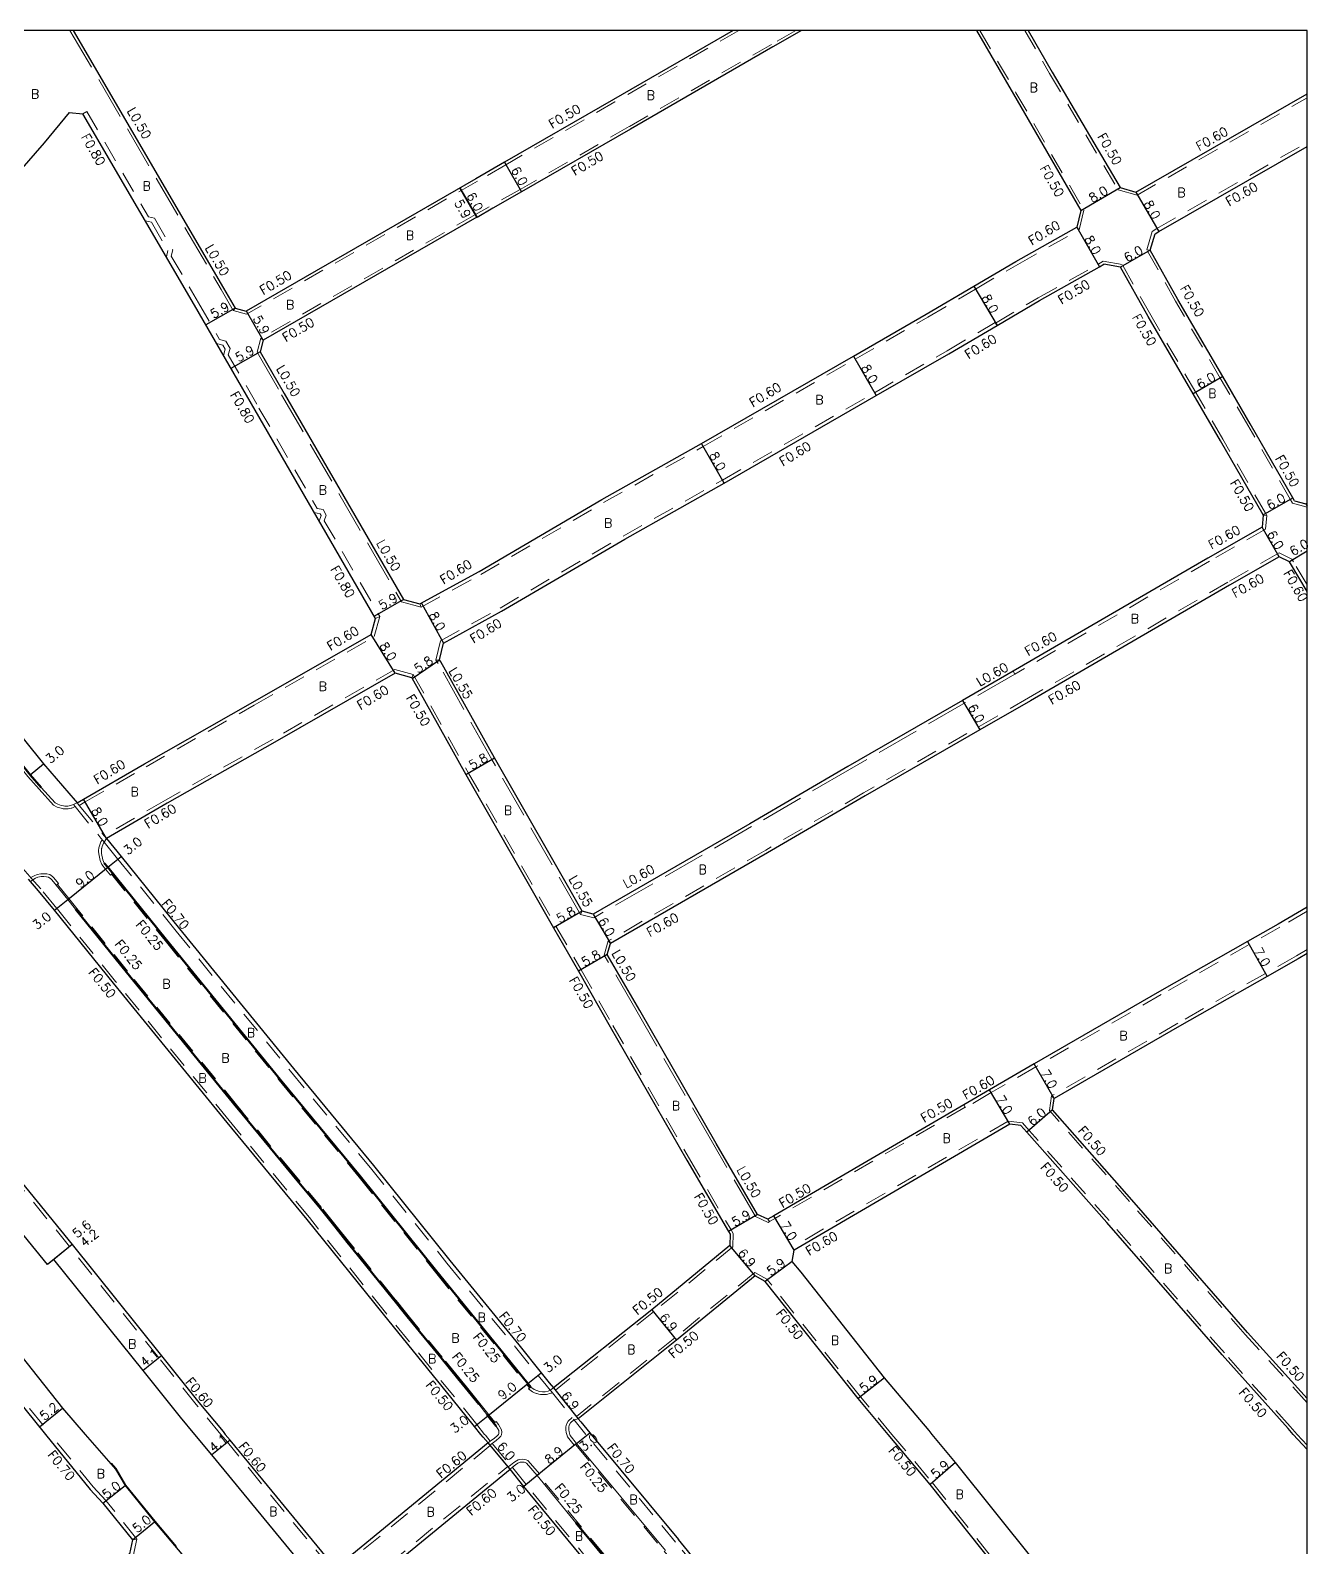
# Model space of a CAD drawing. Header units: metres. Extents: x -3200 to -2400, y -110400 to -109800.
# Drawn here: x -2623.8 to -2399.9, y -110066.2 to -109800 of the extents above; entities that cross this region are included whole.
import ezdxf

# ---------------------------------------------------------------- set-up
doc = ezdxf.new("R2010")
doc.units = ezdxf.units.M
doc.header["$LTSCALE"] = 2.5
doc.linetypes.add('22320', pattern=[2.5, 1.5, -1])
doc.linetypes.add('22330', pattern=[4, 3, -1])
for name, color, linetype, lineweight in [('2101000', 177, 'Continuous', 30), ('2213000', 6, 'Continuous', 9), ('2227000', 3, 'Continuous', 50), ('2232000', 4, '22320', 9), ('2233000', 62, '22330', 9), ('6132000', 1, '61320', 9), ('9201100', 215, 'Continuous', 30), ('9203500', 155, 'Continuous', 30)]:
    doc.layers.add(name, color=color, linetype=linetype, lineweight=lineweight)
for name, color, linetype in [('9201500', 222, 'Continuous'), ('9202100', 82, 'Continuous'), ('999', 7, 'Continuous')]:
    doc.layers.add(name, color=color, linetype=linetype)
doc.styles.add('Dm_Anotation', font='txt.shx', dxfattribs={"bigfont": 'pscdm.shx'})
doc.linetypes.add('61320', pattern='A,0,[3,dmdr.shx,S=0.25,R=0,X=0,Y=0],1.5,[3,dmdr.shx,S=0.25,R=0,X=0,Y=0]', length=1.5)

msp = doc.modelspace()

# ---------------------------------------------------------------- linework, layer by layer
at = {"layer": '2101000'}
for points in [[(-2616.31, -109800), (-2589.95, -109845.22), (-2587.92, -109848.74)], [(-2500.63, -109800), (-2521.6, -109812.13), (-2540.7, -109823.13), (-2545.71, -109826.02), (-2585.99, -109849.26)], [(-2488.63, -109800), (-2493.67, -109802.9), (-2518.6, -109817.32), (-2537.7, -109828.33), (-2542.72, -109831.22), (-2545.51, -109832.84), (-2545.56, -109832.75), (-2582.99, -109854.35)], [(-2457.97, -109800), (-2451.47, -109811.18), (-2439.69, -109831.6), (-2440.37, -109834.53)], [(-2448.89, -109800), (-2444.71, -109807.32), (-2432.79, -109827.57), (-2430, -109828.36)], [(-2430, -109828.36), (-2400, -109811.14)], [(-2617, -109814.43), (-2621.39, -109819.71), (-2625.72, -109824.68), (-2630.91, -109830.62), (-2631.73, -109831.64), (-2636.53, -109837.6), (-2641.9, -109843.82), (-2648.59, -109851.57), (-2660.55, -109865.53), (-2665.94, -109871.97), (-2666.47, -109872.6)], [(-2617, -109814.43), (-2614.61, -109814.63)], [(-2615.63, -109935.49), (-2614.51, -109934.84), (-2603.84, -109928.65), (-2584.85, -109917.86), (-2564.05, -109905.97), (-2563.3, -109903.17), (-2584.44, -109866.65), (-2595.05, -109848.18), (-2614.61, -109814.63)], [(-2427.49, -109838.56), (-2426.66, -109835.68), (-2426.01, -109835.29), (-2400, -109820.36)], [(-2558.42, -109899.82), (-2555.53, -109900.63), (-2545.16, -109894.93), (-2523.62, -109882.32), (-2506.14, -109872.46), (-2479.53, -109857.15), (-2466.8, -109849.81), (-2458.42, -109844.88), (-2451.03, -109840.53), (-2440.37, -109834.53)], [(-2402.22, -109882.51), (-2402.52, -109881.98), (-2409.95, -109869.03), (-2414.78, -109860.74), (-2422.64, -109847.24), (-2427.49, -109838.56)], [(-2551.42, -109907.5), (-2541.2, -109901.87), (-2519.62, -109889.25), (-2502.21, -109879.43), (-2475.53, -109864.08), (-2462.78, -109856.73), (-2454.36, -109851.77), (-2446.91, -109847.38), (-2436.42, -109841.49), (-2435.66, -109841.03)], [(-2407.67, -109885.06), (-2407.72, -109884.97), (-2415.18, -109871.98), (-2419.96, -109863.76), (-2427.85, -109850.21), (-2432.7, -109841.53), (-2435.66, -109841.03)], [(-2587.92, -109848.74), (-2585.99, -109849.26)], [(-2582.99, -109854.35), (-2583.54, -109856.37)], [(-2583.54, -109856.37), (-2579.33, -109863.7), (-2558.42, -109899.82)], [(-2663.82, -109876.22), (-2662.01, -109878.53), (-2655.07, -109887.02), (-2638.96, -109907.04), (-2621.54, -109928.68), (-2615.97, -109935.09), (-2615.63, -109935.49)], [(-2402.22, -109882.51), (-2400.19, -109883.05)], [(-2400, -109882.94), (-2400.19, -109883.05)], [(-2407.67, -109885.06), (-2407.88, -109887.14), (-2417.39, -109892.59), (-2451.51, -109912.42), (-2460.38, -109917.53), (-2480.5, -109929.13), (-2497.71, -109939.17), (-2525.14, -109955.02), (-2527.08, -109954.53)], [(-2404.9, -109892.35), (-2413.59, -109897.32), (-2448.51, -109917.62), (-2457.39, -109922.73), (-2477.45, -109934.29), (-2494.61, -109944.31), (-2522.13, -109960.21)], [(-2400, -109898.43), (-2402.92, -109893.54), (-2403.1, -109893.22), (-2404.9, -109892.35)], [(-2552.11, -109910.42), (-2551.42, -109907.5)], [(-2527.08, -109954.53), (-2542.44, -109927.61), (-2551.89, -109910.76), (-2552.11, -109910.42)], [(-2559.86, -109912.77), (-2580.95, -109924.85), (-2599.84, -109935.58), (-2610.49, -109941.76)], [(-2556.96, -109913.57), (-2559.86, -109912.77)], [(-2556.96, -109913.57), (-2547.46, -109930.52), (-2532.11, -109957.41), (-2527.7, -109965.05), (-2522.15, -109974.81), (-2508.72, -109998.21), (-2501.41, -110010.69), (-2501.13, -110011.17)], [(-2610.49, -109941.76), (-2607.93, -109944.94), (-2597.7, -109957.6), (-2577.68, -109982.14), (-2563.66, -109999.11), (-2550.26, -110015.82), (-2538.21, -110030.58), (-2534.26, -110035.51), (-2532.88, -110037.23), (-2532.09, -110038.16)], [(-2544.84, -110046.29), (-2545.96, -110044.9), (-2549.86, -110040.04), (-2561.94, -110025.23), (-2575.3, -110008.58), (-2589.35, -109991.57), (-2609.27, -109967.15), (-2619.6, -109954.36), (-2622.37, -109950.92), (-2624.18, -109948.88)], [(-2400, -109953.84), (-2405.09, -109956.82), (-2410.44, -109959.86), (-2425.86, -109968.63), (-2447.83, -109981.29), (-2455.68, -109985.83), (-2460.18, -109988.47)], [(-2522.68, -109962.14), (-2522.13, -109960.21)], [(-2460.18, -109988.47), (-2493.48, -110007.95), (-2494.51, -110008.55), (-2496.32, -110007.71), (-2503.59, -109995.28), (-2517, -109971.93), (-2522.68, -109962.14)], [(-2400, -109961.95), (-2401.58, -109962.87), (-2406.98, -109965.95), (-2422.38, -109974.71), (-2444.34, -109987.36)], [(-2652.82, -109966.56), (-2653.46, -109966.6), (-2653.54, -109968.83), (-2650.57, -109972.43), (-2645.61, -109978.44), (-2645.14, -109978.06), (-2634.23, -109991.27), (-2616.48, -110012.96), (-2600.84, -110032.52), (-2594.31, -110040.68), (-2590.04, -110045.82), (-2589.65, -110046.29)], [(-2594.98, -110046.29), (-2597.5, -110043.26), (-2604.02, -110035.11), (-2619.73, -110015.62), (-2620.81, -110016.51), (-2638.55, -109994.83), (-2649.46, -109981.62), (-2654.42, -109975.61), (-2657.29, -109972.86), (-2659.2, -109971.16)], [(-2669.52, -109976.69), (-2669.93, -109976.93), (-2669.18, -109977.95), (-2665.04, -109982.51), (-2664.33, -109981.95), (-2661.23, -109987.57), (-2652.78, -109998.12), (-2643.82, -110008.97), (-2635.3, -110020.12), (-2618.19, -110041.71), (-2614.21, -110046.29)], [(-2400, -110040), (-2410.46, -110028.44), (-2430.73, -110005.14), (-2444.63, -109989.34), (-2444.34, -109987.36)], [(-2665.73, -109991.23), (-2641.72, -110020.75), (-2628.44, -110037.32), (-2621.18, -110046.29)], [(-2452.14, -109991.87), (-2489.94, -110013.99)], [(-2402.41, -110046.29), (-2403.34, -110045.25), (-2414.87, -110032.35), (-2435.09, -110009.12), (-2449.12, -109993.31), (-2450.16, -109992.14), (-2452.14, -109991.87)], [(-2501.13, -110011.17), (-2501.17, -110013.17)], [(-2501.17, -110013.17), (-2514.9, -110024.43), (-2532.09, -110038.16)], [(-2465.73, -110046.29), (-2466.28, -110045.64), (-2474.08, -110036.35), (-2488.72, -110017.83), (-2490.27, -110015.96), (-2489.94, -110013.99)], [(-2496.78, -110018.5), (-2510.53, -110029.77), (-2527.78, -110043.55)], [(-2473.44, -110046.29), (-2478.7, -110040.02), (-2495.03, -110019.45), (-2496.78, -110018.5)], [(-2527.78, -110043.55), (-2527.33, -110044.09), (-2525.75, -110046.02), (-2525.53, -110046.29)], [(-2605.93, -110064.81), (-2606.46, -110067.25), (-2626.29, -110084.14), (-2628.99, -110084.04), (-2639.8, -110070.72), (-2660.09, -110046.29)], [(-2621.18, -110046.29), (-2613.33, -110055.98)], [(-2614.21, -110046.29), (-2608.9, -110052.4)], [(-2574.2, -110071.55), (-2591.99, -110049.89), (-2594.98, -110046.29)], [(-2543.59, -110047.79), (-2569.11, -110068.76), (-2571.11, -110068.85), (-2588.81, -110047.3), (-2589.65, -110046.29)], [(-2543.59, -110047.79), (-2544.45, -110046.78), (-2544.84, -110046.29)], [(-2525.53, -110046.29), (-2510.17, -110064.75)], [(-2409.31, -110127.91), (-2409.35, -110125.91), (-2437.86, -110090.54), (-2445.58, -110080.88), (-2466.05, -110055.11), (-2473.44, -110046.29)], [(-2404.24, -110122.67), (-2404.68, -110122.14), (-2410.91, -110114.41), (-2433.21, -110086.74), (-2440.89, -110077.13), (-2461.61, -110051.22), (-2465.73, -110046.29)], [(-2400, -110048.95), (-2402.41, -110046.29)], [(-2608.9, -110052.4), (-2607.18, -110055.26), (-2602.06, -110061.64), (-2597.28, -110067.31)], [(-2450.43, -110161.82), (-2462.16, -110171.08), (-2476.5, -110182.39), (-2478.47, -110182.08), (-2487.98, -110170.41), (-2501.3, -110154.63), (-2515.3, -110137.49), (-2533.1, -110115.53), (-2550.21, -110094.37), (-2565.55, -110075.38), (-2565.3, -110073.4), (-2539.72, -110052.37)], [(-2521.78, -110074.25), (-2537.3, -110055.43), (-2539.72, -110052.37)], [(-2613.33, -110055.98), (-2611.11, -110058.35), (-2605.93, -110064.81)], [(-2439.09, -110152), (-2443.61, -110146.44), (-2453.15, -110134.69), (-2475.01, -110107.82), (-2510.17, -110064.75)]]:
    msp.add_lwpolyline(points, dxfattribs=at)
at = {"layer": '2213000'}
for points in [[(-2621.92, -109932.8), (-2619.49, -109935.49)], [(-2619.49, -109935.49), (-2619.02, -109935.76), (-2618.43, -109935.97), (-2618.04, -109936.05), (-2617.79, -109936.08), (-2617.55, -109936.1), (-2617.31, -109936.09), (-2617.24, -109936.08), (-2616.64, -109935.92), (-2616.29, -109935.8), (-2615.63, -109935.49)], [(-2610.49, -109941.76), (-2610.88, -109942.39), (-2611.02, -109942.61), (-2611.14, -109942.89), (-2611.24, -109943.18), (-2611.32, -109943.48), (-2611.33, -109943.54), (-2611.35, -109943.81), (-2611.35, -109944.08), (-2611.33, -109944.35), (-2611.33, -109944.41), (-2611.1, -109945.5), (-2610.86, -109946.07)], [(-2615.89, -109954.18), (-2617.26, -109952.48), (-2620.08, -109948.99), (-2620.25, -109948.82), (-2620.62, -109948.57), (-2620.99, -109948.49), (-2621.47, -109948.44), (-2621.92, -109948.46), (-2622.51, -109948.55), (-2622.93, -109948.75), (-2623.4, -109949.01), (-2623.79, -109949.32)], [(-2536.11, -110037.99), (-2535.5, -110038.42), (-2535.04, -110038.62), (-2534.56, -110038.76), (-2534.06, -110038.81), (-2533.56, -110038.81), (-2533.07, -110038.71), (-2532.68, -110038.54), (-2532.09, -110038.16)], [(-2543.8, -110042.79), (-2545.22, -110041.02)], [(-2527.78, -110043.55), (-2528.55, -110043.72), (-2529.14, -110044.29), (-2529.36, -110044.69), (-2529.45, -110045.04), (-2529.43, -110045.48), (-2529.38, -110045.87), (-2529.26, -110046.29)], [(-2543.59, -110047.79), (-2543.19, -110047.5), (-2542.46, -110046.98), (-2541.99, -110046.58), (-2541.75, -110046.29)], [(-2541.75, -110046.29), (-2541.71, -110046.16), (-2541.69, -110045.99), (-2541.68, -110045.81), (-2541.71, -110045.64), (-2542.14, -110044.86)], [(-2529.26, -110046.29), (-2529.21, -110046.51)], [(-2512.49, -110066.65), (-2527.85, -110048.19), (-2528.09, -110047.9), (-2529.21, -110046.51)], [(-2528.17, -110061.79), (-2534.98, -110053.53), (-2536.84, -110051.33), (-2537.07, -110051.24), (-2537.27, -110051.2), (-2537.58, -110051.16), (-2537.93, -110051.19), (-2538.15, -110051.25), (-2538.34, -110051.34), (-2538.77, -110051.62), (-2539.32, -110052.06), (-2539.72, -110052.37)]]:
    msp.add_lwpolyline(points, dxfattribs=at)
at = {"layer": '2227000'}
for points in [[(-2640.29, -109910.17), (-2623.86, -109930.58), (-2621.92, -109932.8)], [(-2610.86, -109946.07), (-2610.26, -109946.82), (-2600.02, -109959.51), (-2580.02, -109984.02), (-2566, -110001), (-2552.62, -110017.68), (-2540.56, -110032.45), (-2536.6, -110037.39), (-2536.11, -110037.99)], [(-2587.63, -109988.93), (-2606.98, -109965.21), (-2615.89, -109954.18)], [(-2586.69, -109990.08), (-2587, -109989.71), (-2587.63, -109988.93)], [(-2577.86, -110000.77), (-2586.69, -109990.08)], [(-2576.74, -110002.12), (-2577.86, -110000.77)], [(-2570.4, -110009.89), (-2572.98, -110006.67), (-2576.74, -110002.12)], [(-2568.26, -110012.56), (-2570.4, -110009.89)], [(-2567.22, -110013.86), (-2568.26, -110012.56)], [(-2560.34, -110022.43), (-2567.22, -110013.86)], [(-2558.73, -110024.43), (-2559.6, -110023.35), (-2560.34, -110022.43)], [(-2557.76, -110025.6), (-2558.73, -110024.43)], [(-2551.82, -110032.88), (-2557.76, -110025.6)], [(-2548.88, -110036.49), (-2551.82, -110032.88)], [(-2545.22, -110041.02), (-2547.54, -110038.13), (-2548.88, -110036.49)], [(-2542.14, -110044.86), (-2543.62, -110043.02), (-2543.8, -110042.79)], [(-2521.02, -110070.46), (-2528.17, -110061.79)]]:
    msp.add_lwpolyline(points, dxfattribs=at)
at = {"layer": '2232000'}
for points in [[(-2499.63, -109800), (-2521.35, -109812.56), (-2540.45, -109823.57), (-2545.46, -109826.46), (-2585.92, -109849.8), (-2588.25, -109849.17)], [(-2489.63, -109800), (-2493.92, -109802.47), (-2518.85, -109816.89), (-2537.95, -109827.9), (-2545.81, -109832.32), (-2583.42, -109854.02)], [(-2457.39, -109800), (-2451.03, -109810.94), (-2439.16, -109831.53), (-2439.96, -109834.99)], [(-2449.46, -109800), (-2445.14, -109807.57), (-2433.12, -109827.99), (-2429.8, -109828.93)], [(-2429.8, -109828.93), (-2400, -109811.83)], [(-2614.61, -109814.63), (-2613.92, -109814.23), (-2603.14, -109832.71), (-2602.06, -109832.96), (-2598.84, -109838.49), (-2599.12, -109839.61), (-2594.36, -109847.78), (-2590.65, -109854.24), (-2589.55, -109854.54), (-2588.81, -109855.82), (-2589.12, -109856.91), (-2583.75, -109866.25), (-2573.55, -109883.87), (-2572.49, -109884.08), (-2571.94, -109885.04), (-2572.29, -109886.04), (-2562.58, -109902.81), (-2563.3, -109903.17)], [(-2428.1, -109838.5), (-2427.17, -109835.29), (-2426.32, -109834.78), (-2400, -109819.67)], [(-2545.56, -109832.75), (-2537.7, -109828.33)], [(-2429.8, -109828.93), (-2430, -109828.36)], [(-2603.66, -109833.41), (-2602.58, -109833.66), (-2599.7, -109838.61), (-2599.98, -109839.73)], [(-2555.53, -109900.63), (-2555.33, -109901.2), (-2544.87, -109895.45), (-2523.32, -109882.84), (-2505.85, -109872.98), (-2479.23, -109857.67), (-2466.5, -109850.33), (-2458.12, -109845.4), (-2450.73, -109841.05), (-2439.96, -109834.99)], [(-2439.96, -109834.99), (-2440.37, -109834.53)], [(-2428.1, -109838.5), (-2427.49, -109838.56)], [(-2402.55, -109882.94), (-2402.95, -109882.22), (-2410.38, -109869.28), (-2415.21, -109860.99), (-2423.07, -109847.49), (-2428.1, -109838.5)], [(-2454.62, -109851.34), (-2447.16, -109846.95), (-2436.67, -109841.05), (-2435.76, -109840.51)], [(-2407.07, -109885.1), (-2407.29, -109884.72), (-2414.75, -109871.73), (-2419.53, -109863.51), (-2427.42, -109849.96), (-2432.39, -109841.08), (-2435.76, -109840.51)], [(-2551.94, -109907.1), (-2541.49, -109901.35), (-2519.92, -109888.73), (-2502.51, -109878.91), (-2475.83, -109863.56), (-2463.09, -109856.21), (-2454.67, -109851.25)], [(-2454.67, -109851.25), (-2454.62, -109851.34), (-2454.36, -109851.77)], [(-2591.17, -109854.93), (-2590.07, -109855.23), (-2589.67, -109855.93), (-2589.98, -109857.01)], [(-2402.55, -109882.94), (-2400, -109883.62)], [(-2400, -109883.57), (-2400.19, -109883.05)], [(-2574.06, -109884.58), (-2573, -109884.79), (-2572.82, -109885.12), (-2573.17, -109886.12)], [(-2407.07, -109885.1), (-2407.31, -109887.51), (-2417.1, -109893.11), (-2451.21, -109912.94), (-2451.51, -109912.42)], [(-2407.07, -109885.1), (-2407.67, -109885.06)], [(-2404.92, -109891.68), (-2413.89, -109896.8), (-2448.81, -109917.1), (-2477.75, -109933.77), (-2494.91, -109943.79), (-2522.52, -109959.74)], [(-2400, -109897.26), (-2402.4, -109893.24), (-2402.66, -109892.76), (-2404.92, -109891.68)], [(-2615.25, -109935.96), (-2614.21, -109935.36), (-2603.54, -109929.17), (-2584.56, -109918.38), (-2563.54, -109906.36), (-2562.58, -109902.81)], [(-2552.73, -109910.46), (-2551.94, -109907.1)], [(-2552.73, -109910.46), (-2552.11, -109910.42)], [(-2556.96, -109913.57), (-2556.7, -109913.02), (-2559.94, -109912.12), (-2581.25, -109924.33), (-2600.14, -109935.06), (-2610.88, -109941.29)], [(-2556.7, -109913.02), (-2547.02, -109930.28), (-2531.68, -109957.16), (-2527.26, -109964.8), (-2521.71, -109974.56), (-2508.28, -109997.96), (-2500.98, -110010.44), (-2500.63, -110011.04)], [(-2616.29, -109935.8), (-2615.63, -109935.49)], [(-2616.29, -109935.8), (-2615.99, -109936.16), (-2611.45, -109941.69), (-2611.05, -109942.18), (-2610.88, -109942.39)], [(-2615.63, -109935.49), (-2615.25, -109935.96), (-2610.88, -109941.29), (-2610.49, -109941.76)], [(-2623.72, -109948.65), (-2623.89, -109948.45), (-2628.46, -109943.27), (-2628.8, -109942.89)], [(-2610.88, -109942.39), (-2608.47, -109945.38), (-2598.25, -109958.04), (-2578.22, -109982.59), (-2564.21, -109999.55), (-2550.8, -110016.26), (-2538.76, -110031.02), (-2534.8, -110035.95), (-2533.42, -110037.68), (-2532.68, -110038.54)], [(-2609.61, -109948.03), (-2600.21, -109959.67), (-2580.22, -109984.17), (-2566.19, -110001.16), (-2552.81, -110017.83), (-2540.76, -110032.61), (-2536.79, -110037.55), (-2536.31, -110038.15)], [(-2544.2, -110046.29), (-2545.57, -110044.59), (-2549.47, -110039.73), (-2561.56, -110024.91), (-2574.91, -110008.27), (-2588.96, -109991.25), (-2608.88, -109966.83), (-2619.21, -109954.05), (-2621.99, -109950.6), (-2623.72, -109948.65)], [(-2542.37, -110044.17), (-2543.42, -110042.87), (-2543.61, -110042.64), (-2545.03, -110040.86), (-2547.35, -110037.97), (-2548.69, -110036.33), (-2551.63, -110032.73), (-2557.57, -110025.45), (-2558.53, -110024.27), (-2559.41, -110023.19), (-2560.15, -110022.27), (-2567.02, -110013.71), (-2568.06, -110012.41), (-2570.21, -110009.73), (-2572.79, -110006.51), (-2576.55, -110001.96), (-2577.66, -110000.61), (-2586.49, -109989.92), (-2586.8, -109989.55), (-2587.44, -109988.77), (-2606.79, -109965.05), (-2615.69, -109954.02), (-2617.07, -109952.32), (-2619.08, -109949.82)], [(-2400, -109954.54), (-2404.79, -109957.34), (-2410.15, -109960.38), (-2425.56, -109969.15), (-2447.53, -109981.81), (-2455.37, -109986.35), (-2459.88, -109988.98), (-2459.93, -109988.9)], [(-2522.52, -109959.74), (-2522.13, -109960.21)], [(-2400, -109961.26), (-2401.88, -109962.35), (-2407.28, -109965.42), (-2422.68, -109974.19), (-2444.78, -109986.92)], [(-2590.43, -110046.29), (-2594.78, -110041.05), (-2601.31, -110032.89), (-2616.95, -110013.33), (-2634.69, -109991.65), (-2645.61, -109978.44)], [(-2400, -110040.75), (-2410.83, -110028.77), (-2431.11, -110005.47), (-2445.15, -109989.5), (-2444.78, -109986.92)], [(-2444.78, -109986.92), (-2444.34, -109987.36)], [(-2665.27, -109990.86), (-2665.19, -109990.79), (-2641.17, -110020.31), (-2627.9, -110036.88), (-2620.28, -110046.29)], [(-2459.93, -109988.9), (-2493.22, -110008.38), (-2494.25, -110008.98)], [(-2460.18, -109988.47), (-2459.93, -109988.9)], [(-2452.4, -109991.33), (-2490.24, -110013.47)], [(-2452.4, -109991.33), (-2452.14, -109991.87)], [(-2401.74, -110046.29), (-2402.97, -110044.92), (-2414.5, -110032.02), (-2434.72, -110008.79), (-2448.75, -109992.98), (-2449.91, -109991.67), (-2452.4, -109991.33)], [(-2494.51, -110008.55), (-2494.25, -110008.98)], [(-2500.63, -110011.04), (-2500.67, -110013.41)], [(-2500.67, -110013.41), (-2514.59, -110024.82), (-2531.78, -110038.55)], [(-2490.24, -110013.47), (-2489.94, -110013.99)], [(-2496.84, -110017.89), (-2510.84, -110029.38), (-2528.09, -110043.16)], [(-2472.78, -110046.29), (-2478.31, -110039.7), (-2494.7, -110019.06), (-2496.84, -110017.89)], [(-2532.68, -110038.54), (-2532.53, -110038.74), (-2528.48, -110043.8), (-2528.32, -110044)], [(-2527.78, -110043.55), (-2528.09, -110043.16), (-2531.78, -110038.55), (-2532.09, -110038.16)], [(-2528.32, -110044), (-2527.86, -110044.54), (-2526.43, -110046.29)], [(-2605.13, -110064.69), (-2610.58, -110057.9), (-2612.8, -110055.52), (-2620.28, -110046.29)], [(-2543.21, -110048.25), (-2568.88, -110069.35), (-2571.38, -110069.46), (-2589.28, -110047.68), (-2590.43, -110046.29)], [(-2543.19, -110047.5), (-2544.06, -110046.46), (-2544.2, -110046.29)], [(-2439.73, -110152.32), (-2453.69, -110135.13), (-2475.55, -110108.27), (-2510.71, -110065.19), (-2526.43, -110046.29)], [(-2472.78, -110046.29), (-2465.66, -110054.79), (-2445.19, -110080.57), (-2437.47, -110090.22), (-2408.85, -110125.73), (-2408.8, -110128.27), (-2417.79, -110135.2), (-2438.71, -110152.46)], [(-2400, -110048.21), (-2401.74, -110046.29)], [(-2543.59, -110047.79), (-2543.19, -110047.5)], [(-2543.59, -110047.79), (-2543.43, -110047.98), (-2543.21, -110048.25), (-2540.1, -110051.91), (-2540.04, -110051.99), (-2539.72, -110052.37)], [(-2542.86, -110047.88), (-2539.65, -110051.68)], [(-2528.09, -110047.9), (-2528.28, -110048.06), (-2512.69, -110066.81), (-2477.53, -110109.88), (-2455.63, -110136.79), (-2446.13, -110148.48)], [(-2476.5, -110182.39), (-2476.59, -110182.98), (-2478.79, -110182.63), (-2488.45, -110170.79), (-2501.76, -110155.01), (-2515.76, -110137.87), (-2533.56, -110115.91), (-2550.68, -110094.74), (-2566.18, -110075.56), (-2565.87, -110073.09), (-2540.1, -110051.91)], [(-2539.32, -110052.06), (-2539.72, -110052.37)], [(-2521.39, -110073.93), (-2536.92, -110055.11), (-2539.32, -110052.06)], [(-2534.98, -110053.53), (-2534.78, -110053.37)], [(-2519.26, -110072.19), (-2534.78, -110053.37)], [(-2605.93, -110064.81), (-2605.13, -110064.69), (-2605.78, -110067.66), (-2626.03, -110084.9), (-2629.16, -110084.78), (-2628.99, -110084.04)]]:
    msp.add_lwpolyline(points, dxfattribs=at)
at = {"layer": '2233000'}
for points in [[(-2616.88, -109800), (-2590.38, -109845.47), (-2588.25, -109849.17), (-2587.92, -109848.74)], [(-2582.99, -109854.35), (-2583.42, -109854.02), (-2584.08, -109856.44), (-2579.77, -109863.95), (-2558.75, -109900.25), (-2555.33, -109901.2)], [(-2640.68, -109910.48), (-2624.24, -109930.91), (-2622.29, -109933.13)], [(-2527.4, -109955.07), (-2542.92, -109927.88), (-2552.36, -109911.04), (-2552.73, -109910.46)], [(-2451.21, -109912.94), (-2480.2, -109929.65), (-2497.4, -109939.69), (-2525.05, -109955.66), (-2527.4, -109955.07)], [(-2622.29, -109933.13), (-2619.77, -109935.94)], [(-2619.77, -109935.94), (-2619.1, -109936.25), (-2618.45, -109936.47), (-2618.06, -109936.54), (-2617.78, -109936.58), (-2617.52, -109936.59), (-2617.27, -109936.59), (-2617.19, -109936.58), (-2616.92, -109936.53), (-2616.66, -109936.45), (-2616.55, -109936.42), (-2615.99, -109936.16)], [(-2611.22, -109941.98), (-2611.31, -109942.13), (-2611.46, -109942.38), (-2611.6, -109942.71), (-2611.72, -109943.04), (-2611.81, -109943.38), (-2611.82, -109943.47), (-2611.85, -109943.79), (-2611.85, -109944.1), (-2611.83, -109944.38), (-2611.82, -109944.48), (-2611.58, -109945.64), (-2611.3, -109946.33), (-2610.65, -109947.14), (-2609.8, -109948.19), (-2609.41, -109947.87)], [(-2623.73, -109948.63), (-2623.16, -109948.3), (-2622.66, -109948.07), (-2621.97, -109947.96), (-2621.46, -109947.94), (-2620.91, -109947.99), (-2620.41, -109948.1), (-2619.93, -109948.43), (-2619.71, -109948.65), (-2618.89, -109949.66), (-2619.28, -109949.98)], [(-2527.4, -109955.07), (-2527.08, -109954.53)], [(-2523.22, -109962.21), (-2522.52, -109959.74)], [(-2494.48, -110009.12), (-2496.67, -110008.1), (-2504.03, -109995.53), (-2517.43, -109972.18), (-2523.22, -109962.21)], [(-2494.48, -110009.12), (-2494.25, -110008.98)], [(-2536.11, -110037.99), (-2536.52, -110038.32), (-2535.82, -110038.82), (-2535.45, -110039), (-2535.1, -110039.14), (-2535.04, -110039.15), (-2534.69, -110039.24), (-2534.39, -110039.29), (-2533.96, -110039.32), (-2533.67, -110039.32), (-2533.32, -110039.28), (-2533.08, -110039.24), (-2532.79, -110039.15), (-2532.58, -110039.07), (-2532.54, -110039.05), (-2532.37, -110038.94)], [(-2541.23, -110046.29), (-2541.21, -110046.25), (-2541.18, -110046.03), (-2541.18, -110045.81), (-2541.2, -110045.59), (-2541.22, -110045.49), (-2541.73, -110044.58), (-2542.18, -110044.02), (-2542.57, -110044.33)], [(-2528.86, -110043.32), (-2529.55, -110043.99), (-2529.83, -110044.51), (-2529.95, -110044.99), (-2529.93, -110045.52), (-2529.87, -110045.97), (-2529.78, -110046.29)], [(-2541.23, -110046.29), (-2541.25, -110046.37), (-2541.37, -110046.61), (-2541.63, -110046.93), (-2542.15, -110047.37), (-2543.27, -110048.17)], [(-2528.28, -110048.06), (-2528.48, -110048.21), (-2528.48, -110048.21), (-2529.66, -110046.74), (-2529.78, -110046.29)], [(-2540.04, -110051.99), (-2539.65, -110051.68), (-2539.06, -110051.22), (-2538.59, -110050.91), (-2538.33, -110050.78), (-2538.01, -110050.69), (-2537.57, -110050.66), (-2537.19, -110050.7), (-2536.92, -110050.76), (-2536.6, -110050.89), (-2536.53, -110050.92), (-2534.59, -110053.21), (-2534.78, -110053.37)]]:
    msp.add_lwpolyline(points, dxfattribs=at)
at = {"layer": '6132000'}
msp.add_lwpolyline([(-2598.22, -110065.97), (-2601.95, -110061.54), (-2607.06, -110055.18), (-2608.78, -110052.31), (-2609.61, -110051.36)], dxfattribs=at)
at = {"layer": '9201100'}
for points in [[(-2540.7, -109823.13), (-2537.7, -109828.33)], [(-2548.51, -109827.64), (-2545.51, -109832.84)], [(-2545.56, -109832.75), (-2548.51, -109827.64)], [(-2439.69, -109831.6), (-2432.79, -109827.57)], [(-2430, -109828.36), (-2426.01, -109835.29)], [(-2440.37, -109834.53), (-2436.42, -109841.49)], [(-2427.49, -109838.56), (-2432.7, -109841.53)], [(-2458.42, -109844.88), (-2454.36, -109851.77)], [(-2587.92, -109848.74), (-2593.04, -109851.68)], [(-2582.99, -109854.35), (-2585.94, -109849.24)], [(-2583.54, -109856.37), (-2588.66, -109859.31)], [(-2479.53, -109857.15), (-2475.53, -109864.08)], [(-2414.78, -109860.74), (-2419.96, -109863.76)], [(-2502.21, -109879.43), (-2506.14, -109872.46)], [(-2407.72, -109884.97), (-2402.52, -109881.98)], [(-2400.19, -109883.05), (-2400, -109883.37)], [(-2404.9, -109892.35), (-2407.88, -109887.14)], [(-2400, -109891.37), (-2403.1, -109893.22)], [(-2558.42, -109899.82), (-2563.52, -109902.78)], [(-2555.27, -109900.49), (-2551.42, -109907.5)], [(-2559.86, -109912.77), (-2564.1, -109905.99)], [(-2556.9, -109913.68), (-2552.11, -109910.42)], [(-2460.38, -109917.53), (-2457.39, -109922.73)], [(-2623.86, -109930.58), (-2621.54, -109928.68)], [(-2547.46, -109930.52), (-2542.44, -109927.61)], [(-2610.49, -109941.76), (-2614.51, -109934.84)], [(-2610.26, -109946.82), (-2607.93, -109944.94)], [(-2617.26, -109952.48), (-2610.26, -109946.82)], [(-2619.6, -109954.36), (-2617.26, -109952.48)], [(-2527.08, -109954.53), (-2532.11, -109957.41)], [(-2525.14, -109955.02), (-2522.13, -109960.21)], [(-2410.44, -109959.86), (-2406.98, -109965.95)], [(-2522.68, -109962.14), (-2527.7, -109965.05)], [(-2444.34, -109987.36), (-2447.83, -109981.29)], [(-2452.14, -109991.87), (-2455.68, -109985.83)], [(-2444.63, -109989.34), (-2449.12, -109993.31)], [(-2496.32, -110007.71), (-2501.41, -110010.69)], [(-2489.94, -110013.99), (-2493.48, -110007.95)], [(-2616.48, -110012.96), (-2620.81, -110016.51)], [(-2616.48, -110012.96), (-2619.73, -110015.62)], [(-2496.78, -110018.5), (-2501.17, -110013.17)], [(-2490.27, -110015.96), (-2495.03, -110019.45)], [(-2514.9, -110024.43), (-2510.53, -110029.77)], [(-2600.84, -110032.52), (-2604.02, -110035.11)], [(-2536.6, -110037.39), (-2534.26, -110035.51)], [(-2543.62, -110043.02), (-2536.6, -110037.39)], [(-2532.09, -110038.16), (-2527.78, -110043.55)], [(-2474.08, -110036.35), (-2478.7, -110040.02)], [(-2622.24, -110044.98), (-2618.19, -110041.71)], [(-2545.96, -110044.9), (-2543.62, -110043.02)], [(-2528.09, -110047.9), (-2525.75, -110046.02)], [(-2588.81, -110047.3), (-2591.99, -110049.89)], [(-2539.72, -110052.37), (-2543.59, -110047.79)], [(-2528.09, -110047.9), (-2534.98, -110053.53)], [(-2461.61, -110051.22), (-2466.05, -110055.11)], [(-2534.98, -110053.53), (-2537.3, -110055.43)], [(-2611.11, -110058.35), (-2607.18, -110055.26)], [(-2605.93, -110064.81), (-2602.06, -110061.64)]]:
    msp.add_lwpolyline(points, dxfattribs=at)
at = {"layer": '999'}
msp.add_lwpolyline([(-3200, -110400), (-2400, -110400), (-2400, -109800), (-3200, -109800)], close=True, dxfattribs=at)

# ---------------------------------------------------------------- texts
at = {"layer": '9201500', "style": 'Dm_Anotation'}
for s, rotation, p in [('6.0', 299.9642, (-2539.63, -109824.49)), ('8.0', 30.315, (-2437.67, -109830.31)), ('5.9', 299.9839, (-2549.58, -109830.23)), ('6.0', 299.9839, (-2547.44, -109828.99)), ('8.0', 299.8581, (-2428.71, -109830.39)), ('8.0', 299.5768, (-2439.1, -109836.57)), ('6.0', 29.6412, (-2431.54, -109840.75)), ('8.0', 300.4895, (-2457.12, -109846.9)), ('5.9', 29.8737, (-2591.71, -109850.63)), ('5.9', 299.9839, (-2584.89, -109850.56)), ('5.9', 29.8737, (-2587.33, -109858.26)), ('8.0', 299.978, (-2478.24, -109859.18)), ('6.0', 30.2053, (-2418.8, -109862.97)), ('8.0', 299.4333, (-2504.88, -109874.5)), ('6.0', 29.8653, (-2406.56, -109884.18)), ('6.0', 299.7749, (-2407.1, -109888.31)), ('6.0', 30.8573, (-2402.45, -109892.26)), ('5.9', 30.0724, (-2562.2, -109901.72)), ('8.0', 298.7853, (-2554.03, -109902.54)), ('8.0', 303.038, (-2562.71, -109907.95)), ('5.8', 34.2462, (-2555.88, -109912.87)), ('6.0', 299.9518, (-2459.54, -109918.73)), ('3.0', 39.2886, (-2620.34, -109928.73)), ('5.8', 30.0935, (-2546.38, -109929.78)), ('8.0', 300.1424, (-2613.22, -109936.86)), ('3.0', 38.9182, (-2606.72, -109944.73)), ('9.0', 38.9165, (-2615.07, -109950.58)), ('3.0', 38.9169, (-2622.67, -109957.87)), ('5.8', 29.7489, (-2531.03, -109956.68)), ('6.0', 300.0222, (-2524.35, -109956.18)), ('5.8', 30.1208, (-2526.62, -109964.31)), ('7.0', 299.6384, (-2409.42, -109961.46)), ('7.0', 299.9492, (-2446.8, -109982.89)), ('7.0', 300.3376, (-2454.63, -109987.42)), ('6.0', 41.5015, (-2448.14, -109992.31)), ('5.6', 39.4024, (-2615.64, -110011.96)), ('5.9', 30.3456, (-2500.3, -110009.92)), ('7.0', 300.3379, (-2492.43, -110009.54)), ('4.2', 39.4024, (-2614.32, -110013.55)), ('6.9', 309.4744, (-2499.91, -110014.53)), ('5.9', 36.2588, (-2494, -110018.57)), ('6.9', 309.3478, (-2513.65, -110025.8)), ('4.1', 39.1777, (-2603.78, -110034.54)), ('3.0', 38.7412, (-2533.05, -110035.57)), ('5.9', 38.4479, (-2477.71, -110039.1)), ('9.0', 38.7457, (-2541.06, -110040.36)), ('5.2', 38.9947, (-2621.37, -110043.96)), ('6.9', 308.6305, (-2530.86, -110039.55)), ('3.0', 38.7409, (-2549.45, -110046.2)), ('4.1', 39.2113, (-2591.71, -110049.53)), ('3.0', 38.7092, (-2526.8, -110049.38)), ('6.0', 310.237, (-2542.12, -110048.44)), ('8.9', 39.2933, (-2532.83, -110051.65)), ('5.9', 41.2584, (-2465.1, -110054.14)), ('5.0', 38.2155, (-2610.46, -110057.72)), ('3.0', 39.293, (-2539.49, -110058.27)), ('5.0', 39.3987, (-2605.11, -110063.69))]:
    msp.add_text(s, height=1.6, rotation=rotation, dxfattribs=at).set_placement(p)
at = {"layer": '9202100', "style": 'Dm_Anotation'}
for p in [(-2448.64, -109810.83), (-2623.71, -109811.95), (-2515.77, -109812.17), (-2604.17, -109828.1), (-2422.74, -109829.25), (-2558.01, -109836.75), (-2579, -109848.94), (-2417.32, -109864.49), (-2486.21, -109865.6), (-2573.27, -109881.43), (-2523.25, -109887.22), (-2430.91, -109904), (-2573.28, -109915.88), (-2606.27, -109934.36), (-2540.8, -109937.63), (-2506.67, -109948.01), (-2600.68, -109968.06), (-2585.87, -109976.63), (-2432.91, -109977.14), (-2590.35, -109981.07), (-2594.36, -109984.59), (-2511.37, -109989.45), (-2463.92, -109995.14), (-2425.07, -110018), (-2545.44, -110026.56), (-2606.69, -110031.23), (-2550.02, -110030.2), (-2519.18, -110032.21), (-2483.47, -110030.6), (-2554.1, -110033.83), (-2612.2, -110053.99), (-2518.8, -110058.53), (-2461.62, -110057.6), (-2581.97, -110060.63), (-2554.37, -110060.69), (-2528.35, -110064.92)]:
    msp.add_text('B', height=1.6, dxfattribs=at).set_placement(p)
at = {"layer": '9203500', "style": 'Dm_Anotation'}
for s, rotation, p in [('L0.50', 300.1776, (-2606.92, -109814.09)), ('F0.50', 30.5657, (-2532.34, -109817.29)), ('F0.60', 29.79, (-2418.91, -109821.21)), ('F0.80', 300.1776, (-2614.98, -109818.7)), ('F0.50', 300.3149, (-2436.82, -109818.61)), ('F0.50', 30.5657, (-2528.36, -109825.56)), ('F0.50', 300.3149, (-2446.93, -109824.2)), ('F0.60', 29.79, (-2413.68, -109830.9)), ('F0.60', 31.3915, (-2448.25, -109837.77)), ('L0.50', 300.1776, (-2593.24, -109838.12)), ('F0.50', 30.5657, (-2583.02, -109846.46)), ('F0.50', 31.3939, (-2443.03, -109848.14)), ('F0.50', 300.3149, (-2422.35, -109845.25)), ('F0.50', 300.3149, (-2430.74, -109850.34)), ('F0.50', 30.5657, (-2579.04, -109854.73)), ('F0.60', 31.3939, (-2459.38, -109857.71)), ('L0.50', 300.1776, (-2580.78, -109859.32)), ('F0.60', 31.3915, (-2497.14, -109866.16)), ('F0.80', 300.1776, (-2588.85, -109863.94)), ('F0.60', 31.3939, (-2491.92, -109876.52)), ('F0.50', 299.8706, (-2405.66, -109875.08)), ('F0.50', 299.8706, (-2413.58, -109879.37)), ('F0.60', 29.7376, (-2416.75, -109891.09)), ('L0.50', 300.1776, (-2563.2, -109889.92)), ('F0.80', 300.1776, (-2571.27, -109894.53)), ('F0.60', 31.3915, (-2551.38, -109897.23)), ('F0.60', 300.014, (-2404.19, -109895.21)), ('F0.60', 29.7376, (-2412.6, -109899.61)), ('F0.60', 31.3915, (-2571.19, -109908.9)), ('F0.60', 31.3939, (-2546.15, -109907.59)), ('F0.60', 29.7376, (-2448.9, -109909.79)), ('L0.60', 29.7376, (-2457.38, -109915.15)), ('L0.55', 300.3456, (-2550.57, -109912.35)), ('F0.60', 31.3939, (-2565.96, -109919.26)), ('F0.60', 29.7376, (-2444.75, -109918.31)), ('F0.50', 300.3456, (-2558.05, -109917.06)), ('F0.60', 31.3915, (-2612.12, -109932.31)), ('F0.60', 31.3939, (-2603.2, -109940.08)), ('L0.55', 299.7466, (-2529.5, -109948.81)), ('L0.60', 29.7376, (-2519.36, -109950.57)), ('F0.70', 309.2144, (-2600.9, -109953.23)), ('F0.25', 309.2144, (-2605.44, -109956.91)), ('F0.60', 29.7376, (-2515.21, -109959.08)), ('F0.25', 309.2144, (-2609.14, -109960.34)), ('L0.50', 300.3456, (-2521.96, -109961.89)), ('F0.50', 309.2144, (-2613.75, -109965.29)), ('F0.50', 300.3456, (-2529.44, -109966.6)), ('F0.60', 30.3378, (-2459.8, -109987.64)), ('F0.50', 30.3378, (-2467.13, -109991.67)), ('F0.50', 311.3231, (-2440.28, -109993.1)), ('F0.50', 311.3231, (-2446.84, -109999.48)), ('L0.50', 300.3456, (-2500.05, -109999.85)), ('F0.50', 300.3456, (-2507.54, -110004.55)), ('F0.50', 30.3378, (-2491.98, -110006.61)), ('F0.60', 30.3378, (-2487.3, -110015.02)), ('F0.50', 39.3479, (-2517.41, -110025.44)), ('F0.70', 309.2144, (-2541.78, -110025.61)), ('F0.50', 308.4479, (-2493.2, -110025.13)), ('F0.25', 309.2144, (-2546.31, -110029.29)), ('F0.50', 39.3479, (-2511.14, -110033.07)), ('F0.25', 309.2144, (-2550.01, -110032.72)), ('F0.50', 311.3231, (-2405.51, -110032.64)), ('F0.60', 309.7543, (-2596.72, -110037.15)), ('F0.50', 309.2144, (-2554.63, -110037.68)), ('F0.50', 311.3231, (-2412.07, -110039.01)), ('F0.70', 308.7308, (-2620.9, -110049.89)), ('F0.60', 309.4054, (-2587.43, -110048.44)), ('F0.60', 39.4142, (-2551.82, -110054.1)), ('F0.70', 309.2938, (-2522.8, -110048.7)), ('F0.50', 309.9715, (-2473.48, -110049.21)), ('F0.25', 309.2938, (-2527.56, -110052.04)), ('F0.60', 39.4142, (-2546.55, -110060.67)), ('F0.25', 309.2938, (-2531.99, -110055.74)), ('F0.50', 309.2938, (-2536.66, -110059.58))]:
    msp.add_text(s, height=1.6, rotation=rotation, dxfattribs=at).set_placement(p)

doc.saveas('drawing.dxf')
